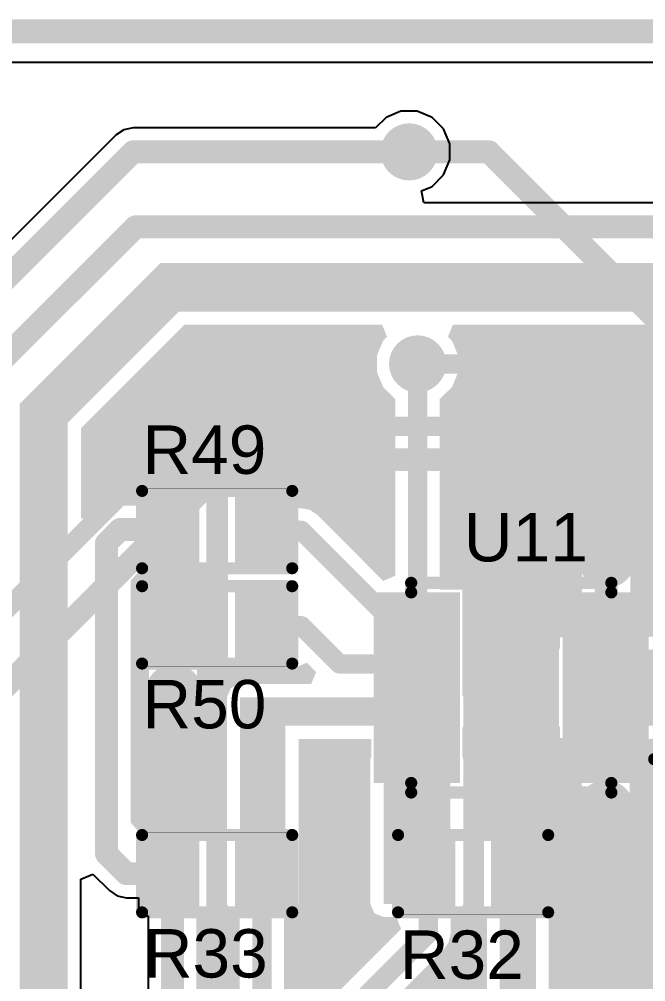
# Model space of a CAD drawing. Header units: inches. Extents: x -3 to 103, y 0 to 40.
# Drawn here: x 36.42 to 43, y 30.03 to 40.13 of the extents above; entities that cross this region are included whole.
import ezdxf

# ---------------------------------------------------------------- set-up
doc = ezdxf.new("R2010")
doc.units = ezdxf.units.IN
for name, color, linetype in [('Board Outline', 216, 'Continuous'), ('Bottom Layer', 5, 'Continuous'), ('Bottom Solder', 6, 'Continuous'), ('Top Layer', 1, 'Continuous'), ('Top Overlay', 2, 'Continuous'), ('Top Paste', 8, 'Continuous'), ('Top Solder', 216, 'Continuous'), ('Via Holes', 16, 'Continuous')]:
    doc.layers.add(name, color=color, linetype=linetype)
doc.styles.add('Arial', font='', dxfattribs={"height": 0.2})
doc.styles.get('Arial').set_extended_font_data('Arial')

# ---------------------------------------------------------------- blocks, each defined once
blk = doc.blocks.new('8_TDFN_EP__2_2__15')
at = {"layer": 'Top Layer'}
for points in [[(-1.34, 0.6), (-1.34, 0.9), (-0.64, 0.9), (-0.64, 0.6)], [(0.64, 0.6), (0.64, 0.9), (1.34, 0.9), (1.34, 0.6)], [(-0.4, -0.69), (-0.4, 0.69), (0.4, 0.69), (0.4, -0.69)], [(-1.34, 0.1), (-1.34, 0.4), (-0.64, 0.4), (-0.64, 0.1)], [(0.64, 0.1), (0.64, 0.4), (1.34, 0.4), (1.34, 0.1)], [(-1.34, -0.4), (-1.34, -0.1), (-0.64, -0.1), (-0.64, -0.4)], [(0.64, -0.4), (0.64, -0.1), (1.34, -0.1), (1.34, -0.4)], [(-1.34, -0.9), (-1.34, -0.6), (-0.64, -0.6), (-0.64, -0.9)], [(0.64, -0.9), (0.64, -0.6), (1.34, -0.6), (1.34, -0.9)]]:
    blk.add_hatch(color=1, dxfattribs=at).paths.add_polyline_path(points)
at = {"layer": 'Top Paste'}
for points in [[(-1.34, 0.6), (-1.34, 0.9), (-0.64, 0.9), (-0.64, 0.6)], [(0.64, 0.6), (0.64, 0.9), (1.34, 0.9), (1.34, 0.6)], [(-0.4, -0.69), (-0.4, 0.69), (0.4, 0.69), (0.4, -0.69)], [(-1.34, 0.1), (-1.34, 0.4), (-0.64, 0.4), (-0.64, 0.1)], [(0.64, 0.1), (0.64, 0.4), (1.34, 0.4), (1.34, 0.1)], [(-1.34, -0.4), (-1.34, -0.1), (-0.64, -0.1), (-0.64, -0.4)], [(0.64, -0.4), (0.64, -0.1), (1.34, -0.1), (1.34, -0.4)], [(-1.34, -0.9), (-1.34, -0.6), (-0.64, -0.6), (-0.64, -0.9)], [(0.64, -0.9), (0.64, -0.6), (1.34, -0.6), (1.34, -0.9)]]:
    blk.add_hatch(color=8, dxfattribs=at).paths.add_polyline_path(points)
at = {"layer": 'Top Solder'}
for points in [[(-1.442, 0.498), (-1.442, 1.002), (-0.538, 1.002), (-0.538, 0.498)], [(0.538, 0.498), (0.538, 1.002), (1.442, 1.002), (1.442, 0.498)], [(-0.502, -0.792), (-0.502, 0.792), (0.502, 0.792), (0.502, -0.792)], [(-1.442, -0.002), (-1.442, 0.502), (-0.538, 0.502), (-0.538, -0.002)], [(0.538, -0.002), (0.538, 0.502), (1.442, 0.502), (1.442, -0.002)], [(-1.442, -0.502), (-1.442, 0.002), (-0.538, 0.002), (-0.538, -0.502)], [(0.538, -0.502), (0.538, 0.002), (1.442, 0.002), (1.442, -0.502)], [(-1.442, -1.002), (-1.442, -0.498), (-0.538, -0.498), (-0.538, -1.002)], [(0.538, -1.002), (0.538, -0.498), (1.442, -0.498), (1.442, -1.002)]]:
    blk.add_hatch(color=216, dxfattribs=at).paths.add_polyline_path(points)
at = {"layer": 'Top Overlay', "const_width": 0.127}
for points in [[(-1.05, 1.1), (-1.05, 1)], [(1.05, 1.1), (-1.05, 1.1)], [(1.05, 1.1), (1.05, 1)], [(-1.5, 0.75), (-1.627, 0.877)], [(-1.627, 0.877), (-1.627, 0.623)], [(-1.5, 0.75), (-1.627, 0.623)], [(-1.05, -1), (-1.05, -1.1)], [(1.05, -1), (1.05, -1.1)], [(1.05, -1.1), (-1.05, -1.1)]]:
    blk.add_lwpolyline(points, dxfattribs=at)
at = {"layer": 'Top Overlay', "const_width": 0.0635}
for points in [[(-1.082, 1.1, 1), (-1.018, 1.1, 1)], [(-1.082, 1.1, 1), (-1.018, 1.1, 1)], [(1.018, 1.1, 1), (1.082, 1.1, 1)], [(1.018, 1.1, 1), (1.082, 1.1, 1)], [(-1.082, 1, 1), (-1.018, 1, 1)], [(1.018, 1, 1), (1.082, 1, 1)], [(-1.659, 0.877, 1), (-1.595, 0.877, 1)], [(-1.659, 0.877, 1), (-1.595, 0.877, 1)], [(-1.532, 0.75, 1), (-1.468, 0.75, 1)], [(-1.532, 0.75, 1), (-1.468, 0.75, 1)], [(-1.659, 0.623, 1), (-1.595, 0.623, 1)], [(-1.659, 0.623, 1), (-1.595, 0.623, 1)], [(-1.082, -1, 1), (-1.018, -1, 1)], [(1.018, -1, 1), (1.082, -1, 1)], [(-1.082, -1.1, 1), (-1.018, -1.1, 1)], [(-1.082, -1.1, 1), (-1.018, -1.1, 1)], [(1.018, -1.1, 1), (1.082, -1.1, 1)], [(1.018, -1.1, 1), (1.082, -1.1, 1)]]:
    blk.add_lwpolyline(points, format="xyb", close=True, dxfattribs=at)
blk = doc.blocks.new('R___0402_28')
at = {"layer": 'Top Layer'}
for points in [[(-0.699, -0.318), (-0.699, 0.318), (-0.241, 0.318), (-0.241, -0.318)], [(0.241, -0.318), (0.241, 0.318), (0.699, 0.318), (0.699, -0.318)]]:
    blk.add_hatch(color=1, dxfattribs=at).paths.add_polyline_path(points)
at = {"layer": 'Top Paste'}
for points in [[(-0.699, -0.318), (-0.699, 0.318), (-0.241, 0.318), (-0.241, -0.318)], [(0.241, -0.318), (0.241, 0.318), (0.699, 0.318), (0.699, -0.318)]]:
    blk.add_hatch(color=8, dxfattribs=at).paths.add_polyline_path(points)
at = {"layer": 'Top Solder'}
for points in [[(-0.754, -0.373), (-0.754, 0.373), (-0.186, 0.373), (-0.186, -0.373)], [(0.186, -0.373), (0.186, 0.373), (0.754, 0.373), (0.754, -0.373)]]:
    blk.add_hatch(color=216, dxfattribs=at).paths.add_polyline_path(points)
at = {"layer": 'Top Overlay'}
for points, const_width in [([(-0.787, -0.406), (-0.787, 0.406)], 0.127), ([(-0.787, 0.406), (0.787, 0.406)], 0.127), ([(0.787, -0.406), (0.787, 0.406)], 0.127), ([(-0.787, -0.406), (0.787, -0.406)], 0.127), ([(-0.813, -0.432), (0.813, -0.432)], 0.00323)]:
    blk.add_lwpolyline(points, dxfattribs=dict(at, const_width=const_width))
for points, const_width in [([(-0.819, 0.406, 1), (-0.756, 0.406, 1)], 0.0635), ([(-0.819, 0.406, 1), (-0.756, 0.406, 1)], 0.0635), ([(0.756, 0.406, 1), (0.819, 0.406, 1)], 0.0635), ([(0.756, 0.406, 1), (0.819, 0.406, 1)], 0.0635), ([(-0.819, -0.406, 1), (-0.756, -0.406, 1)], 0.0635), ([(-0.819, -0.406, 1), (-0.756, -0.406, 1)], 0.0635), ([(0.756, -0.406, 1), (0.819, -0.406, 1)], 0.0635), ([(0.756, -0.406, 1), (0.819, -0.406, 1)], 0.0635), ([(-0.814, -0.432, 1), (-0.812, -0.432, 1)], 0.00161), ([(0.812, -0.432, 1), (0.814, -0.432, 1)], 0.00161)]:
    blk.add_lwpolyline(points, format="xyb", close=True, dxfattribs=dict(at, const_width=const_width))
blk = doc.blocks.new('R___0402_29')
at = {"layer": 'Top Layer'}
for points in [[(-0.699, -0.318), (-0.699, 0.318), (-0.241, 0.318), (-0.241, -0.318)], [(0.241, -0.318), (0.241, 0.318), (0.699, 0.318), (0.699, -0.318)]]:
    blk.add_hatch(color=1, dxfattribs=at).paths.add_polyline_path(points)
at = {"layer": 'Top Paste'}
for points in [[(-0.699, -0.318), (-0.699, 0.318), (-0.241, 0.318), (-0.241, -0.318)], [(0.241, -0.318), (0.241, 0.318), (0.699, 0.318), (0.699, -0.318)]]:
    blk.add_hatch(color=8, dxfattribs=at).paths.add_polyline_path(points)
at = {"layer": 'Top Solder'}
for points in [[(-0.754, -0.373), (-0.754, 0.373), (-0.186, 0.373), (-0.186, -0.373)], [(0.186, -0.373), (0.186, 0.373), (0.754, 0.373), (0.754, -0.373)]]:
    blk.add_hatch(color=216, dxfattribs=at).paths.add_polyline_path(points)
at = {"layer": 'Top Overlay'}
for points, const_width in [([(-0.787, 0.406), (-0.787, -0.406)], 0.127), ([(0.787, 0.406), (-0.787, 0.406)], 0.127), ([(0.787, 0.406), (0.787, -0.406)], 0.127), ([(0.787, -0.406), (-0.787, -0.406)], 0.127), ([(0.813, -0.432), (-0.813, -0.432)], 0.00323)]:
    blk.add_lwpolyline(points, dxfattribs=dict(at, const_width=const_width))
for points, const_width in [([(-0.819, 0.406, 1), (-0.756, 0.406, 1)], 0.0635), ([(-0.819, 0.406, 1), (-0.756, 0.406, 1)], 0.0635), ([(0.756, 0.406, 1), (0.819, 0.406, 1)], 0.0635), ([(0.756, 0.406, 1), (0.819, 0.406, 1)], 0.0635), ([(-0.819, -0.406, 1), (-0.756, -0.406, 1)], 0.0635), ([(-0.819, -0.406, 1), (-0.756, -0.406, 1)], 0.0635), ([(0.756, -0.406, 1), (0.819, -0.406, 1)], 0.0635), ([(0.756, -0.406, 1), (0.819, -0.406, 1)], 0.0635), ([(-0.814, -0.432, 1), (-0.812, -0.432, 1)], 0.00161), ([(0.812, -0.432, 1), (0.814, -0.432, 1)], 0.00161)]:
    blk.add_lwpolyline(points, format="xyb", close=True, dxfattribs=dict(at, const_width=const_width))
blk = doc.blocks.new('R___0402_43')
at = {"layer": 'Top Layer'}
for points in [[(-0.699, -0.318), (-0.699, 0.318), (-0.241, 0.318), (-0.241, -0.318)], [(0.241, -0.318), (0.241, 0.318), (0.699, 0.318), (0.699, -0.318)]]:
    blk.add_hatch(color=1, dxfattribs=at).paths.add_polyline_path(points)
at = {"layer": 'Top Paste'}
for points in [[(-0.699, -0.318), (-0.699, 0.318), (-0.241, 0.318), (-0.241, -0.318)], [(0.241, -0.318), (0.241, 0.318), (0.699, 0.318), (0.699, -0.318)]]:
    blk.add_hatch(color=8, dxfattribs=at).paths.add_polyline_path(points)
at = {"layer": 'Top Solder'}
for points in [[(-0.754, -0.373), (-0.754, 0.373), (-0.186, 0.373), (-0.186, -0.373)], [(0.186, -0.373), (0.186, 0.373), (0.754, 0.373), (0.754, -0.373)]]:
    blk.add_hatch(color=216, dxfattribs=at).paths.add_polyline_path(points)
at = {"layer": 'Top Overlay'}
for points, const_width in [([(-0.787, 0.406), (-0.787, -0.406)], 0.127), ([(0.787, 0.406), (-0.787, 0.406)], 0.127), ([(0.787, 0.406), (0.787, -0.406)], 0.127), ([(0.787, -0.406), (-0.787, -0.406)], 0.127), ([(0.813, -0.432), (-0.813, -0.432)], 0.00323)]:
    blk.add_lwpolyline(points, dxfattribs=dict(at, const_width=const_width))
for points, const_width in [([(-0.819, 0.406, 1), (-0.756, 0.406, 1)], 0.0635), ([(-0.819, 0.406, 1), (-0.756, 0.406, 1)], 0.0635), ([(0.756, 0.406, 1), (0.819, 0.406, 1)], 0.0635), ([(0.756, 0.406, 1), (0.819, 0.406, 1)], 0.0635), ([(-0.819, -0.406, 1), (-0.756, -0.406, 1)], 0.0635), ([(-0.819, -0.406, 1), (-0.756, -0.406, 1)], 0.0635), ([(0.756, -0.406, 1), (0.819, -0.406, 1)], 0.0635), ([(0.756, -0.406, 1), (0.819, -0.406, 1)], 0.0635), ([(-0.814, -0.432, 1), (-0.812, -0.432, 1)], 0.00161), ([(0.812, -0.432, 1), (0.814, -0.432, 1)], 0.00161)]:
    blk.add_lwpolyline(points, format="xyb", close=True, dxfattribs=dict(at, const_width=const_width))
blk = doc.blocks.new('R___0402_44')
at = {"layer": 'Top Layer'}
for points in [[(-0.699, -0.318), (-0.699, 0.318), (-0.241, 0.318), (-0.241, -0.318)], [(0.241, -0.318), (0.241, 0.318), (0.699, 0.318), (0.699, -0.318)]]:
    blk.add_hatch(color=1, dxfattribs=at).paths.add_polyline_path(points)
at = {"layer": 'Top Paste'}
for points in [[(-0.699, -0.318), (-0.699, 0.318), (-0.241, 0.318), (-0.241, -0.318)], [(0.241, -0.318), (0.241, 0.318), (0.699, 0.318), (0.699, -0.318)]]:
    blk.add_hatch(color=8, dxfattribs=at).paths.add_polyline_path(points)
at = {"layer": 'Top Solder'}
for points in [[(-0.754, -0.373), (-0.754, 0.373), (-0.186, 0.373), (-0.186, -0.373)], [(0.186, -0.373), (0.186, 0.373), (0.754, 0.373), (0.754, -0.373)]]:
    blk.add_hatch(color=216, dxfattribs=at).paths.add_polyline_path(points)
at = {"layer": 'Top Overlay'}
for points, const_width in [([(-0.787, -0.406), (-0.787, 0.406)], 0.127), ([(-0.787, 0.406), (0.787, 0.406)], 0.127), ([(0.787, -0.406), (0.787, 0.406)], 0.127), ([(-0.787, -0.406), (0.787, -0.406)], 0.127), ([(-0.813, -0.432), (0.813, -0.432)], 0.00323)]:
    blk.add_lwpolyline(points, dxfattribs=dict(at, const_width=const_width))
for points, const_width in [([(-0.819, 0.406, 1), (-0.756, 0.406, 1)], 0.0635), ([(-0.819, 0.406, 1), (-0.756, 0.406, 1)], 0.0635), ([(0.756, 0.406, 1), (0.819, 0.406, 1)], 0.0635), ([(0.756, 0.406, 1), (0.819, 0.406, 1)], 0.0635), ([(-0.819, -0.406, 1), (-0.756, -0.406, 1)], 0.0635), ([(-0.819, -0.406, 1), (-0.756, -0.406, 1)], 0.0635), ([(0.756, -0.406, 1), (0.819, -0.406, 1)], 0.0635), ([(0.756, -0.406, 1), (0.819, -0.406, 1)], 0.0635), ([(-0.814, -0.432, 1), (-0.812, -0.432, 1)], 0.00161), ([(0.812, -0.432, 1), (0.814, -0.432, 1)], 0.00161)]:
    blk.add_lwpolyline(points, format="xyb", close=True, dxfattribs=dict(at, const_width=const_width))

msp = doc.modelspace()

# ---------------------------------------------------------------- hatches: boundary and pattern name
at = {"layer": 'Bottom Layer'}
h = msp.add_hatch(color=5, dxfattribs=at)
edge = h.paths.add_edge_path()
edge.add_arc((40.513, 38.735), 0.3, 0, 360)
h = msp.add_hatch(color=5, dxfattribs=at)
edge = h.paths.add_edge_path()
edge.add_arc((40.602, 36.51), 0.3, 0, 360)
h = msp.add_hatch(color=5, dxfattribs=at)
edge = h.paths.add_edge_path()
edge.add_arc((42.587, 34.459), 0.3, 0, 360)
h = msp.add_hatch(color=5, dxfattribs=at)
edge = h.paths.add_edge_path()
edge.add_arc((41.585, 33.512), 0.3, 0, 360)
h = msp.add_hatch(color=5, dxfattribs=at)
edge = h.paths.add_edge_path()
edge.add_arc((38.045, 33.06), 0.3, 0, 360)
h = msp.add_hatch(color=5, dxfattribs=at)
edge = h.paths.add_edge_path()
edge.add_arc((41.585, 32.718), 0.3, 0, 360)
h = msp.add_hatch(color=5, dxfattribs=at)
edge = h.paths.add_edge_path()
edge.add_arc((42.575, 31.841), 0.3, 0, 360)
at = {"layer": 'Bottom Solder'}
h = msp.add_hatch(color=6, dxfattribs=at)
edge = h.paths.add_edge_path()
edge.add_arc((40.513, 38.735), 0.3, 0, 360)
h = msp.add_hatch(color=6, dxfattribs=at)
edge = h.paths.add_edge_path()
edge.add_arc((40.602, 36.51), 0.3, 0, 360)
h = msp.add_hatch(color=6, dxfattribs=at)
edge = h.paths.add_edge_path()
edge.add_arc((42.587, 34.459), 0.3, 0, 360)
h = msp.add_hatch(color=6, dxfattribs=at)
edge = h.paths.add_edge_path()
edge.add_arc((41.585, 33.512), 0.3, 0, 360)
h = msp.add_hatch(color=6, dxfattribs=at)
edge = h.paths.add_edge_path()
edge.add_arc((38.045, 33.06), 0.3, 0, 360)
h = msp.add_hatch(color=6, dxfattribs=at)
edge = h.paths.add_edge_path()
edge.add_arc((41.585, 32.718), 0.3, 0, 360)
h = msp.add_hatch(color=6, dxfattribs=at)
edge = h.paths.add_edge_path()
edge.add_arc((42.575, 31.841), 0.3, 0, 360)
at = {"layer": 'Top Layer'}
h = msp.add_hatch(color=1, dxfattribs=at)
edge = h.paths.add_edge_path()
edge.add_arc((40.513, 38.735), 0.3, 0, 360)
for points in [[(44.271, 36.69), (44.271, 32.712), (42.225, 32.712), (42.225, 33.512), (43.629, 33.512), (43.652, 33.512), (43.726, 33.586), (43.725, 33.586), (43.725, 33.609), (43.725, 36.526), (43.724, 36.526), (43.191, 37.059), (38.099, 37.059), (36.931, 35.891), (36.931, 29.523), (35.917, 28.509), (35.917, 27.129), (33.947, 27.129), (33.934, 27.141), (32.263, 27.141), (31.642, 26.521), (31.042, 26.521), (31.042, 28.131), (33.569, 28.131), (33.947, 28.509), (33.947, 29.134), (35.734, 29.134), (36.436, 29.836), (36.426, 29.846), (36.426, 36.09), (37.904, 37.568), (43.392, 37.568)], [(38.74, 33.012), (38.74, 32.712), (40.945, 32.712), (40.945, 33.012)], [(38.74, 33.012), (38.74, 30.843), (39.216, 30.843), (39.216, 33.012)], [(40.118, 32.387), (40.107, 32.362), (40.107, 30.843), (40.148, 30.745), (40.245, 30.705), (40.378, 30.705), (40.43, 30.578), (39.325, 29.473), (39.289, 29.48), (39.202, 29.529), (39.202, 30.705), (39.216, 30.705), (39.241, 30.716), (39.324, 30.716), (39.324, 30.773), (39.353, 30.843), (39.353, 32.575), (40.118, 32.575)], [(40.245, 32.362), (40.245, 30.843), (40.945, 30.843), (40.945, 32.362)]]:
    msp.add_hatch(color=1, dxfattribs=at).paths.add_polyline_path(points)
h = msp.add_hatch(color=1, dxfattribs=at)
h.paths.add_polyline_path([(40.282, 36.795), (40.24, 36.752), (40.175, 36.595), (40.175, 36.425), (40.24, 36.268), (40.36, 36.148), (40.368, 36.144), (40.368, 34.286), (40.241, 34.233), (39.548, 34.927), (39.472, 34.978), (39.383, 34.995), (39.324, 34.995), (39.324, 35.215), (38.613, 35.215), (38.613, 34.326), (38.613, 34.326), (38.613, 34.215), (38.613, 34.215), (38.613, 34.199), (38.613, 33.326), (39.324, 33.326), (39.324, 33.326), (39.44, 33.374), (39.538, 33.276), (39.485, 33.149), (38.74, 33.149), (38.643, 33.109), (38.602, 33.012), (38.602, 32.712), (38.602, 30.843), (38.613, 30.817), (38.613, 30.716), (38.715, 30.716), (38.736, 30.707), (38.736, 29.591), (38.408, 29.264), (38.281, 29.316), (38.281, 30.716), (38.384, 30.716), (38.384, 31.605), (37.673, 31.605), (37.591, 31.697), (37.591, 34.234), (37.673, 34.326), (38.384, 34.326), (38.384, 35.215), (37.673, 35.215), (37.673, 35.023), (37.479, 35.023), (37.383, 35.004), (37.301, 34.949), (37.196, 34.844), (37.069, 34.895), (37.069, 35.834), (38.156, 36.922), (40.23, 36.922)])
h.paths.add_polyline_path([(38.029, 34.023), (37.932, 34.004), (37.85, 33.949), (37.795, 33.867), (37.776, 33.771), (37.784, 33.73), (37.784, 33.068), (37.804, 32.972), (37.858, 32.89), (37.866, 32.882), (37.948, 32.827), (38.045, 32.808), (38.142, 32.827), (38.224, 32.882), (38.278, 32.963), (38.298, 33.06), (38.289, 33.101), (38.289, 33.763), (38.27, 33.859), (38.215, 33.941), (38.207, 33.949), (38.125, 34.004)], flags=0)
h = msp.add_hatch(color=1, dxfattribs=at)
h.paths.add_polyline_path([(43.588, 36.467), (43.588, 33.649), (42.885, 33.649), (42.858, 33.675), (42.814, 33.77), (42.815, 33.776), (42.833, 33.868), (42.833, 34.43), (42.839, 34.459), (42.82, 34.556), (42.765, 34.637), (42.683, 34.692), (42.587, 34.711), (42.49, 34.692), (42.408, 34.637), (42.402, 34.632), (42.347, 34.55), (42.328, 34.453), (42.328, 33.891), (42.322, 33.862), (42.339, 33.776), (42.337, 33.758), (42.266, 33.649), (42.225, 33.649), (42.2, 33.639), (42.098, 33.639), (42.098, 33.537), (42.087, 33.512), (42.087, 32.712), (42.098, 32.687), (42.098, 32.585), (42.2, 32.585), (42.225, 32.575), (42.266, 32.575), (42.337, 32.466), (42.339, 32.448), (42.322, 32.362), (42.322, 31.841), (42.342, 31.745), (42.396, 31.663), (42.478, 31.608), (42.575, 31.589), (42.671, 31.608), (42.753, 31.663), (42.808, 31.745), (42.827, 31.841), (42.827, 32.362), (42.81, 32.448), (42.813, 32.466), (42.883, 32.575), (50.165, 32.575), (50.62, 32.12), (50.62, 28.383), (41.445, 28.383), (41.421, 28.378), (41.294, 28.481), (41.294, 28.719), (41.332, 28.757), (41.397, 28.914), (41.397, 29.018), (41.884, 29.505), (41.954, 29.61), (41.978, 29.734), (41.978, 30.716), (42.01, 30.716), (42.01, 31.605), (41.299, 31.605), (41.299, 30.716), (41.331, 30.716), (41.331, 29.868), (40.89, 29.426), (40.885, 29.426), (40.728, 29.361), (40.608, 29.241), (40.543, 29.084), (40.543, 28.914), (40.608, 28.757), (40.646, 28.719), (40.646, 28.029), (40.526, 28.029), (40.526, 27.318), (41.12, 27.318), (41.169, 27.2), (41.068, 27.1), (39.611, 27.1), (39.586, 27.089), (39.484, 27.089), (39.484, 26.987), (39.474, 26.962), (39.474, 26.505), (39.484, 26.48), (39.484, 26.378), (39.586, 26.378), (39.611, 26.367), (40.718, 26.367), (40.718, 24.647), (40.047, 24.647), (40.047, 23.504), (40.047, 23.493), (40.047, 23.377), (40.047, 23.366), (40.047, 22.234), (40.047, 22.223), (40.047, 22.107), (40.047, 22.096), (40.047, 20.964), (40.047, 20.953), (40.047, 20.837), (40.047, 20.826), (40.047, 20.493), (39.552, 20.493), (39.202, 20.843), (39.202, 28.69), (40.88, 30.368), (40.93, 30.444), (40.948, 30.533), (40.948, 30.706), (40.97, 30.716), (41.07, 30.716), (41.07, 30.814), (41.082, 30.843), (41.082, 32.362), (41.072, 32.387), (41.072, 32.687), (41.082, 32.712), (41.082, 33.012), (41.072, 33.037), (41.072, 34.139), (40.835, 34.139), (40.835, 36.144), (40.843, 36.148), (40.964, 36.268), (41.029, 36.425), (41.029, 36.595), (40.964, 36.752), (40.921, 36.795), (40.973, 36.922), (43.134, 36.922)])
h.paths.add_polyline_path([(43.972, 32.26), (43.452, 32.26), (43.355, 32.24), (43.273, 32.186), (43.219, 32.104), (43.199, 32.007), (43.219, 31.91), (43.273, 31.829), (43.355, 31.774), (43.452, 31.755), (43.972, 31.755), (44.069, 31.774), (44.151, 31.829), (44.206, 31.91), (44.225, 32.007), (44.206, 32.104), (44.151, 32.186), (44.069, 32.24)], flags=0)
h.paths.add_polyline_path([(39.929, 28.446), (39.832, 28.427), (39.75, 28.372), (39.696, 28.291), (39.676, 28.194), (39.676, 27.673), (39.696, 27.577), (39.75, 27.495), (39.832, 27.44), (39.929, 27.421), (40.025, 27.44), (40.107, 27.495), (40.162, 27.577), (40.181, 27.673), (40.181, 28.194), (40.162, 28.291), (40.107, 28.372), (40.025, 28.427)], flags=0)
h = msp.add_hatch(color=1, dxfattribs=at)
edge = h.paths.add_edge_path()
edge.add_arc((40.602, 36.51), 0.3, 0, 360)
h = msp.add_hatch(color=1, dxfattribs=at)
edge = h.paths.add_edge_path()
edge.add_arc((42.587, 34.459), 0.3, 0, 360)
h = msp.add_hatch(color=1, dxfattribs=at)
edge = h.paths.add_edge_path()
edge.add_arc((41.585, 33.512), 0.3, 0, 360)
h = msp.add_hatch(color=1, dxfattribs=at)
edge = h.paths.add_edge_path()
edge.add_arc((38.045, 33.06), 0.3, 0, 360)
h = msp.add_hatch(color=1, dxfattribs=at)
edge = h.paths.add_edge_path()
edge.add_arc((41.585, 32.718), 0.3, 0, 360)
h = msp.add_hatch(color=1, dxfattribs=at)
edge = h.paths.add_edge_path()
edge.add_arc((42.575, 31.841), 0.3, 0, 360)
at = {"layer": 'Via Holes'}
h = msp.add_hatch(color=7, dxfattribs=at)
edge = h.paths.add_edge_path()
edge.add_arc((40.513, 38.735), 0.15, 0, 360)
h = msp.add_hatch(color=7, dxfattribs=at)
edge = h.paths.add_edge_path()
edge.add_arc((40.602, 36.51), 0.15, 0, 360)
h = msp.add_hatch(color=7, dxfattribs=at)
edge = h.paths.add_edge_path()
edge.add_arc((42.587, 34.459), 0.15, 0, 360)
h = msp.add_hatch(color=7, dxfattribs=at)
edge = h.paths.add_edge_path()
edge.add_arc((41.585, 33.512), 0.15, 0, 360)
h = msp.add_hatch(color=7, dxfattribs=at)
edge = h.paths.add_edge_path()
edge.add_arc((38.045, 33.06), 0.15, 0, 360)
h = msp.add_hatch(color=7, dxfattribs=at)
edge = h.paths.add_edge_path()
edge.add_arc((41.585, 32.718), 0.15, 0, 360)
h = msp.add_hatch(color=7, dxfattribs=at)
edge = h.paths.add_edge_path()
edge.add_arc((42.575, 31.841), 0.15, 0, 360)

# ---------------------------------------------------------------- linework, layer by layer
at = {"layer": 'Board Outline', "const_width": 0.254}
msp.add_lwpolyline([(1.27, 40), (45.9, 40)], dxfattribs=at)
at = {"layer": 'Bottom Layer'}
msp.add_line((1.275, 39.675), (45.593, 39.675), dxfattribs=at)
for points, const_width in [([(40.513, 38.735), (41.351, 38.735)], 0.241), ([(41.351, 38.735), (43.131, 36.955)], 0.241), ([(40.602, 36.51), (51.527, 36.51)], 0.203), ([(34.422, 32.069), (38.207, 35.854)], 0.203), ([(38.207, 35.854), (51.268, 35.854)], 0.203), ([(33.713, 30.557), (38.661, 35.505)], 0.241), ([(38.661, 35.505), (50.83, 35.505)], 0.241)]:
    msp.add_lwpolyline(points, dxfattribs=dict(at, const_width=const_width))
for points, const_width in [([(40.453, 38.735, 1), (40.573, 38.735, 1)], 0.121), ([(41.291, 38.735, 1), (41.412, 38.735, 1)], 0.121), ([(41.291, 38.735, 1), (41.412, 38.735, 1)], 0.121), ([(40.551, 36.51, 1), (40.652, 36.51, 1)], 0.102), ([(38.157, 35.854, 1), (38.258, 35.854, 1)], 0.102), ([(38.157, 35.854, 1), (38.258, 35.854, 1)], 0.102), ([(38.601, 35.505, 1), (38.721, 35.505, 1)], 0.121), ([(38.601, 35.505, 1), (38.721, 35.505, 1)], 0.121)]:
    msp.add_lwpolyline(points, format="xyb", close=True, dxfattribs=dict(at, const_width=const_width))
at = {"layer": 'Top Layer'}
for p, q in [((1.275, 39.675), (45.593, 39.675)), ((40.271, 39.097), (40.162, 38.988)), ((40.428, 39.162), (40.271, 39.097)), ((40.598, 39.162), (40.428, 39.162)), ((40.755, 39.097), (40.598, 39.162)), ((40.875, 38.977), (40.755, 39.097)), ((37.439, 38.914), (34.668, 36.143)), ((37.521, 38.968), (37.439, 38.914)), ((37.617, 38.988), (37.521, 38.968)), ((40.162, 38.988), (37.617, 38.988)), ((40.94, 38.82), (40.875, 38.977)), ((40.94, 38.65), (40.94, 38.82)), ((40.875, 38.493), (40.94, 38.65)), ((40.755, 38.373), (40.875, 38.493)), ((40.644, 38.327), (40.755, 38.373)), ((40.669, 38.2), (40.644, 38.327)), ((44.12, 38.2), (40.669, 38.2)), ((37.069, 31.103), (37.196, 31.154)), ((37.196, 31.154), (37.368, 30.982)), ((37.069, 29.523), (37.069, 31.103)), ((37.368, 30.982), (37.45, 30.927)), ((37.45, 30.927), (37.547, 30.908)), ((37.547, 30.908), (37.673, 30.908)), ((37.673, 30.908), (37.673, 30.716)), ((37.673, 30.716), (37.776, 30.716)), ((37.776, 30.716), (37.776, 29.482))]:
    msp.add_line(p, q, dxfattribs=at)
for points, const_width in [([(34.773, 35.89), (37.617, 38.735)], 0.241), ([(37.617, 38.735), (40.513, 38.735)], 0.241), ([(35.917, 36.222), (37.643, 37.948)], 0.241), ([(37.643, 37.948), (44.12, 37.948)], 0.241), ([(40.602, 33.91), (40.602, 36.51)], 0.203), ([(37.338, 34.629), (37.479, 34.771)], 0.241), ([(37.479, 34.771), (38.029, 34.771)], 0.241), ([(38.969, 34.771), (38.977, 34.762)], 0.203), ([(38.977, 34.762), (39.383, 34.762)], 0.203), ([(39.383, 34.762), (40.235, 33.91)], 0.203), ([(37.338, 31.369), (37.338, 34.629)], 0.241), ([(42.581, 34.453), (42.587, 34.459)], 0.241), ([(42.581, 33.868), (42.581, 34.453)], 0.241), ([(40.235, 33.91), (40.546, 33.91)], 0.203), ([(40.546, 33.91), (40.595, 33.862)], 0.203), ([(42.575, 33.862), (42.581, 33.868)], 0.241), ([(38.029, 33.771), (38.037, 33.763)], 0.241), ([(38.037, 33.068), (38.037, 33.763)], 0.241), ([(38.968, 33.771), (38.978, 33.761)], 0.203), ([(38.978, 33.761), (39.383, 33.761)], 0.203), ([(39.383, 33.761), (39.782, 33.362)], 0.203), ([(39.782, 33.362), (40.595, 33.362)], 0.203), ([(38.037, 33.068), (38.045, 33.06)], 0.241), ([(42.575, 31.841), (42.575, 32.362)], 0.241), ([(37.338, 31.369), (37.547, 31.16)], 0.241), ([(41.655, 31.16), (41.662, 31.153)], 0.381), ([(41.655, 29.734), (41.655, 31.16)], 0.381), ([(37.547, 31.16), (38.029, 31.16)], 0.241), ([(38.029, 29.26), (38.029, 31.16)], 0.241), ([(38.969, 29.494), (38.969, 31.16)], 0.203), ([(40.715, 30.533), (40.715, 31.16)], 0.203), ([(38.969, 28.787), (40.715, 30.533)], 0.203)]:
    msp.add_lwpolyline(points, dxfattribs=dict(at, const_width=const_width))
for points, const_width in [([(37.557, 38.735, 1), (37.678, 38.735, 1)], 0.121), ([(37.557, 38.735, 1), (37.678, 38.735, 1)], 0.121), ([(40.453, 38.735, 1), (40.573, 38.735, 1)], 0.121), ([(37.582, 37.948, 1), (37.703, 37.948, 1)], 0.121), ([(37.582, 37.948, 1), (37.703, 37.948, 1)], 0.121), ([(40.551, 36.51, 1), (40.652, 36.51, 1)], 0.102), ([(37.419, 34.771, 1), (37.54, 34.771, 1)], 0.121), ([(37.419, 34.771, 1), (37.54, 34.771, 1)], 0.121), ([(37.968, 34.771, 1), (38.089, 34.771, 1)], 0.121), ([(38.918, 34.771, 1), (39.019, 34.771, 1)], 0.102), ([(38.926, 34.762, 1), (39.028, 34.762, 1)], 0.102), ([(38.926, 34.762, 1), (39.028, 34.762, 1)], 0.102), ([(39.332, 34.762, 1), (39.434, 34.762, 1)], 0.102), ([(39.332, 34.762, 1), (39.434, 34.762, 1)], 0.102), ([(37.278, 34.629, 1), (37.398, 34.629, 1)], 0.121), ([(37.278, 34.629, 1), (37.398, 34.629, 1)], 0.121), ([(42.52, 34.453, 1), (42.641, 34.453, 1)], 0.121), ([(42.52, 34.453, 1), (42.641, 34.453, 1)], 0.121), ([(42.526, 34.459, 1), (42.647, 34.459, 1)], 0.121), ([(40.184, 33.91, 1), (40.286, 33.91, 1)], 0.102), ([(40.184, 33.91, 1), (40.286, 33.91, 1)], 0.102), ([(40.496, 33.91, 1), (40.597, 33.91, 1)], 0.102), ([(40.496, 33.91, 1), (40.597, 33.91, 1)], 0.102), ([(40.544, 33.862, 1), (40.646, 33.862, 1)], 0.102), ([(40.551, 33.91, 1), (40.652, 33.91, 1)], 0.102), ([(42.514, 33.862, 1), (42.635, 33.862, 1)], 0.121), ([(42.52, 33.868, 1), (42.641, 33.868, 1)], 0.121), ([(42.52, 33.868, 1), (42.641, 33.868, 1)], 0.121), ([(37.968, 33.771, 1), (38.089, 33.771, 1)], 0.121), ([(37.977, 33.763, 1), (38.097, 33.763, 1)], 0.121), ([(37.977, 33.763, 1), (38.097, 33.763, 1)], 0.121), ([(38.918, 33.771, 1), (39.019, 33.771, 1)], 0.102), ([(38.927, 33.761, 1), (39.029, 33.761, 1)], 0.102), ([(38.927, 33.761, 1), (39.029, 33.761, 1)], 0.102), ([(39.332, 33.761, 1), (39.434, 33.761, 1)], 0.102), ([(39.332, 33.761, 1), (39.434, 33.761, 1)], 0.102), ([(39.731, 33.362, 1), (39.833, 33.362, 1)], 0.102), ([(39.731, 33.362, 1), (39.833, 33.362, 1)], 0.102), ([(40.544, 33.362, 1), (40.646, 33.362, 1)], 0.102), ([(37.977, 33.068, 1), (38.097, 33.068, 1)], 0.121), ([(37.977, 33.068, 1), (38.097, 33.068, 1)], 0.121), ([(37.985, 33.06, 1), (38.105, 33.06, 1)], 0.121), ([(42.514, 32.362, 1), (42.635, 32.362, 1)], 0.121), ([(42.514, 31.841, 1), (42.635, 31.841, 1)], 0.121), ([(37.278, 31.369, 1), (37.398, 31.369, 1)], 0.121), ([(37.278, 31.369, 1), (37.398, 31.369, 1)], 0.121), ([(41.559, 31.16, 1), (41.75, 31.16, 1)], 0.191), ([(41.559, 31.16, 1), (41.75, 31.16, 1)], 0.191), ([(41.567, 31.153, 1), (41.757, 31.153, 1)], 0.191), ([(37.487, 31.16, 1), (37.607, 31.16, 1)], 0.121), ([(37.487, 31.16, 1), (37.607, 31.16, 1)], 0.121), ([(37.968, 31.16, 1), (38.089, 31.16, 1)], 0.121), ([(37.968, 31.16, 1), (38.089, 31.16, 1)], 0.121), ([(38.918, 31.16, 1), (39.019, 31.16, 1)], 0.102), ([(40.664, 31.16, 1), (40.766, 31.16, 1)], 0.102), ([(40.664, 30.533, 1), (40.766, 30.533, 1)], 0.102), ([(40.664, 30.533, 1), (40.766, 30.533, 1)], 0.102)]:
    msp.add_lwpolyline(points, format="xyb", close=True, dxfattribs=dict(at, const_width=const_width))

# ---------------------------------------------------------------- block references
at = {"rotation": 180}
for name, p in [('R___0402_29', (38.499, 34.771)), ('8_TDFN_EP__2_2__15', (41.585, 33.112)), ('R___0402_43', (38.499, 31.16))]:
    msp.add_blockref(name, p, dxfattribs=at)
for name, p in [('R___0402_28', (38.499, 33.771)), ('R___0402_44', (41.185, 31.16))]:
    msp.add_blockref(name, p)

# ---------------------------------------------------------------- texts
at = {"layer": 'Top Overlay', "style": 'Arial'}
for s, p in [('R49', (37.714, 35.356)), ('U11', (41.087, 34.437)), ('R50', (37.714, 32.685)), ('R33', (37.728, 30.07)), ('R32', (40.415, 30.056))]:
    msp.add_text(s, height=0.508, dxfattribs=at).set_placement(p)

doc.saveas('drawing.dxf')
